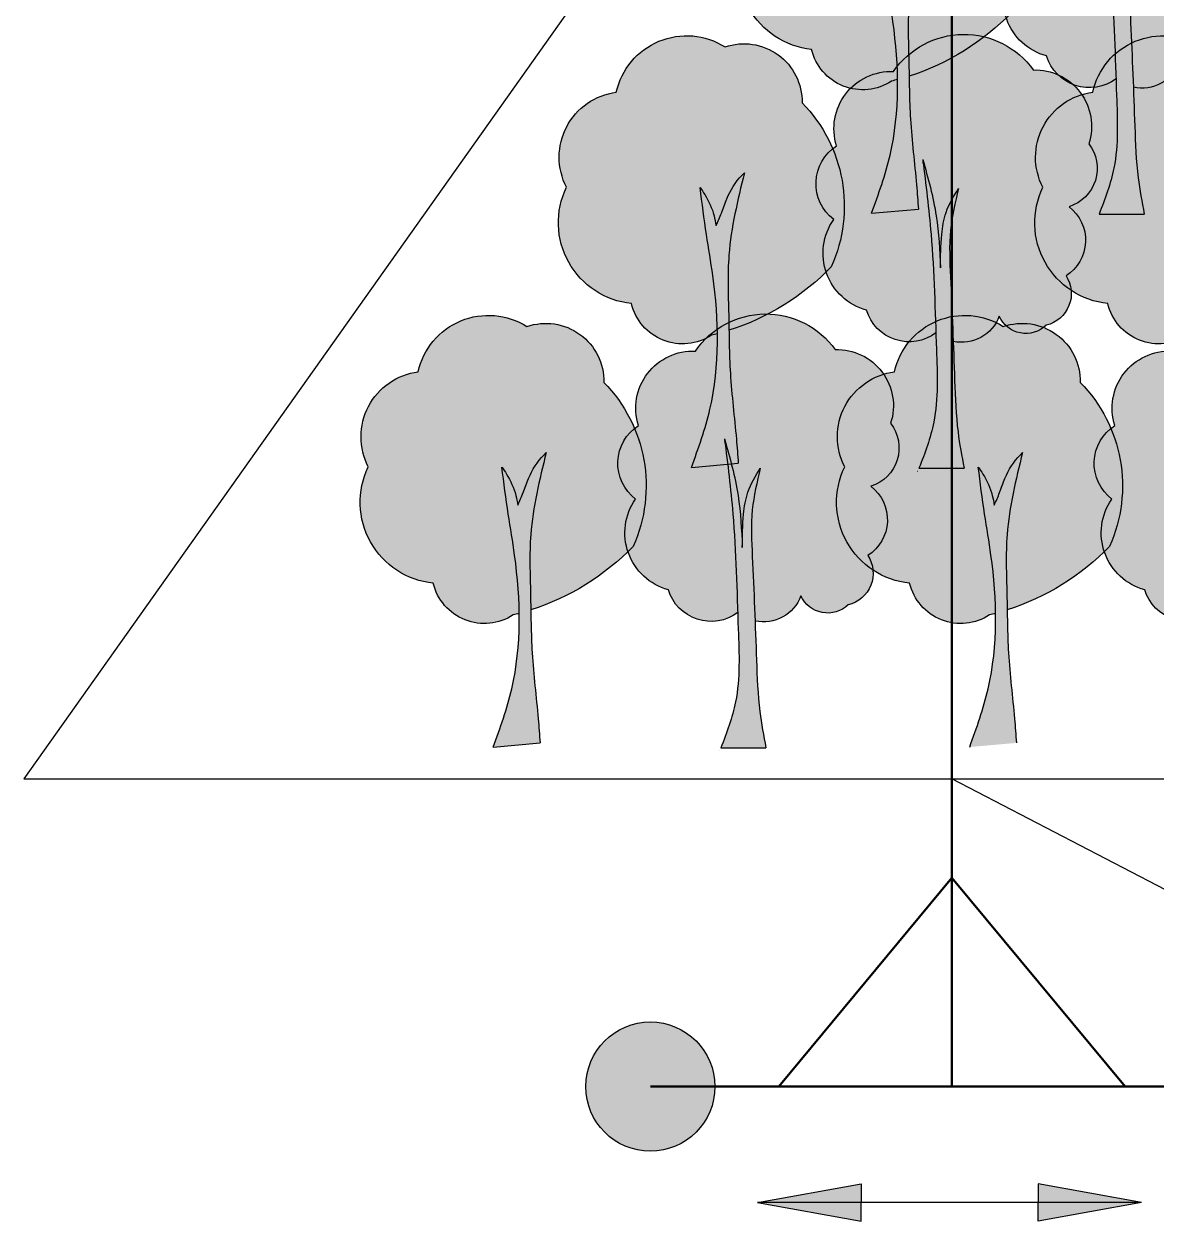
# Model space of a CAD drawing. Header units: millimetres. Extents: x -168 to 2937, y -666 to 1342.
# Drawn here: x 990.54 to 1031.49, y 606.48 to 649.78 of the extents above; entities that cross this region are included whole.
import ezdxf

# ---------------------------------------------------------------- set-up
doc = ezdxf.new("R2010")
doc.units = ezdxf.units.MM

msp = doc.modelspace()

# ---------------------------------------------------------------- hatches: boundary and pattern name
h = msp.add_hatch(color=7)
h.paths.add_polyline_path([(1085.746, 679.621, 1), (1081.075, 679.621, 1)])
h.paths.add_polyline_path([(1063.929, 679.621, 1), (1059.258, 679.621, 1)])
h.paths.add_polyline_path([(1037.352, 611.348, 1), (1032.681, 611.348, 1)])
h.paths.add_polyline_path([(1015.536, 611.348, 1), (1010.864, 611.348, 1)])
h = msp.add_hatch(color=82)
edge = h.paths.add_edge_path()
edge.add_spline(control_points=[(1021.514, 653.058), (1021.57, 652.975), (1021.785, 652.66), (1022, 652.194), (1022.071, 651.798), (1022.092, 651.679)], knot_values=[0, 0, 0, 0, 0.301851, 1.145417, 1.507706, 1.507706, 1.507706, 1.507706], degree=3, periodic=0)
edge.add_spline(control_points=[(1022.092, 651.679), (1022.159, 651.83), (1022.302, 652.148), (1022.509, 652.8), (1022.816, 653.29), (1023.086, 653.555), (1023.116, 653.584)], knot_values=[0, 0, 0, 0, 0.493374, 1.044913, 2.052444, 2.177929, 2.177929, 2.177929, 2.177929], degree=3, periodic=0)
edge.add_spline(control_points=[(1023.116, 653.584), (1022.874, 652.6), (1022.461, 650.916), (1022.54, 648.992), (1022.555, 648.084), (1022.559, 647.892)], knot_values=[0, 0, 0, 0, 3.021013, 5.168702, 5.743394, 5.743394, 5.743394, 5.743394], degree=3, periodic=0)
edge.add_arc((1019.824, 656.429), 8.965, 287.7625, 315.8902)
edge.add_arc((1021.385, 652.38), 5.345, 335.8041, 404.4294)
edge.add_arc((1023.102, 656.156), 2.1, 359.0522, 469.0522)
edge.add_arc((1021.024, 655.946), 2.6, 57.6103, 167.6103)
edge.add_arc((1018.787, 654.153), 2.37, 97.343, 207.343)
edge.add_arc((1019.328, 651.785), 2.939, 154.1922, 264.1922)
edge.add_arc((1020.879, 649.301), 1.9, 193.3944, 303.3944)
edge.add_arc((1019.824, 656.429), 8.965, 283.5554, 284.9737)
edge.add_spline(control_points=[(1022.14, 647.769), (1022.13, 648.472), (1022.024, 649.683), (1021.722, 651.424), (1021.586, 652.49), (1021.514, 653.058)], knot_values=[4.949863, 4.949863, 4.949863, 4.949863, 7.040518, 8.542902, 10.261986, 10.261986, 10.261986, 10.261986], degree=3, periodic=0)
h = msp.add_hatch(color=46)
edge = h.paths.add_edge_path()
edge.add_spline(control_points=[(1022.893, 643.082), (1022.872, 643.373), (1022.794, 644.459), (1022.591, 646.058), (1022.568, 647.372), (1022.559, 647.892)], knot_values=[5.743394, 5.743394, 5.743394, 5.743394, 6.619815, 9.009062, 10.567579, 10.567579, 10.567579, 10.567579], degree=3, periodic=0)
edge.add_arc((1019.824, 656.429), 8.965, 287.7625, 315.8902)
edge.add_arc((1021.385, 652.38), 5.345, 335.8041, 404.4294)
edge.add_arc((1023.102, 656.156), 2.1, 359.0522, 469.0522)
edge.add_arc((1021.024, 655.946), 2.6, 57.6103, 167.6103)
edge.add_arc((1018.787, 654.153), 2.37, 97.343, 207.343)
edge.add_arc((1019.328, 651.785), 2.939, 154.1922, 264.1922)
edge.add_arc((1020.879, 649.301), 1.9, 193.3944, 303.3944)
edge.add_arc((1019.824, 656.429), 8.965, 283.5554, 284.9737)
edge.add_spline(control_points=[(1022.14, 647.769), (1022.153, 646.847), (1022.016, 645.186), (1021.453, 643.629), (1021.202, 642.934)], knot_values=[0, 0, 0, 0, 2.741304, 4.949863, 4.949863, 4.949863, 4.949863], degree=3, periodic=0)
edge.add_line((1021.202, 642.934), (1022.893, 643.082))
edge = h.paths.add_edge_path(flags=17)
edge.add_spline(control_points=[(1022.14, 647.769), (1022.13, 648.472), (1022.024, 649.683), (1021.722, 651.424), (1021.586, 652.49), (1021.514, 653.058)], knot_values=[4.949863, 4.949863, 4.949863, 4.949863, 7.040518, 8.542902, 10.261986, 10.261986, 10.261986, 10.261986], degree=3, periodic=0)
edge.add_spline(control_points=[(1021.514, 653.058), (1021.57, 652.975), (1021.785, 652.66), (1022, 652.194), (1022.071, 651.798), (1022.092, 651.679)], knot_values=[0, 0, 0, 0, 0.301851, 1.145417, 1.507706, 1.507706, 1.507706, 1.507706], degree=3, periodic=0)
edge.add_spline(control_points=[(1022.092, 651.679), (1022.159, 651.83), (1022.302, 652.148), (1022.509, 652.8), (1022.816, 653.29), (1023.086, 653.555), (1023.116, 653.584)], knot_values=[0, 0, 0, 0, 0.493374, 1.044913, 2.052444, 2.177929, 2.177929, 2.177929, 2.177929], degree=3, periodic=0)
edge.add_spline(control_points=[(1023.116, 653.584), (1022.874, 652.6), (1022.461, 650.916), (1022.54, 648.992), (1022.555, 648.084), (1022.559, 647.892)], knot_values=[0, 0, 0, 0, 3.021013, 5.168702, 5.743394, 5.743394, 5.743394, 5.743394], degree=3, periodic=0)
edge.add_arc((1019.824, 656.429), 8.965, 287.7625, 315.8902)
edge.add_arc((1021.385, 652.38), 5.345, 335.8041, 404.4294)
edge.add_arc((1023.102, 656.156), 2.1, 359.0522, 469.0522)
edge.add_arc((1021.024, 655.946), 2.6, 57.6103, 167.6103)
edge.add_arc((1018.787, 654.153), 2.37, 97.343, 207.343)
edge.add_arc((1019.328, 651.785), 2.939, 154.1922, 264.1922)
edge.add_arc((1020.879, 649.301), 1.9, 193.3944, 303.3944)
edge.add_arc((1019.824, 656.429), 8.965, 283.5554, 284.9737)
h = msp.add_hatch(color=82)
edge = h.paths.add_edge_path()
edge.add_spline(control_points=[(1030.042, 647.796), (1030.002, 648.996), (1029.94, 651.085), (1029.68, 653.174), (1029.568, 654.074)], knot_values=[0, 0, 0, 0, 2.488764, 4.377171, 4.377171, 4.377171, 4.377171], degree=3, periodic=0)
edge.add_spline(control_points=[(1029.568, 654.074), (1029.758, 653.397), (1030.119, 652.114), (1030.18, 650.784), (1030.209, 650.156)], knot_values=[0, 0, 0, 0, 2.101943, 3.981989, 3.981989, 3.981989, 3.981989], degree=3, periodic=0)
edge.add_spline(control_points=[(1030.209, 650.156), (1030.212, 650.556), (1030.217, 651.228), (1030.376, 652.227), (1030.69, 652.74), (1030.86, 653.02)], knot_values=[0, 0, 0, 0, 1.203401, 2.016222, 2.989721, 2.989721, 2.989721, 2.989721], degree=3, periodic=0)
edge.add_spline(control_points=[(1030.86, 653.02), (1030.741, 652.519), (1030.491, 651.469), (1030.585, 649.605), (1030.64, 648.267), (1030.669, 647.49)], knot_values=[0, 0, 0, 0, 1.06753, 2.238246, 3.860341, 3.860341, 3.860341, 3.860341], degree=3, periodic=0)
edge.add_arc((1030.974, 648.903), 1.446, 257.8355, 339.9128)
edge.add_arc((1033.299, 648.839), 1.059, 204.0509, 314.0509)
edge.add_arc((1033.768, 649.22), 1.174, 283.1893, 393.1893)
edge.add_arc((1033.93, 651.151), 1.527, 302.482, 412.482)
edge.add_arc((1034.419, 653.753), 1.458, 287.599, 397.599)
edge.add_arc((1033.639, 655.272), 2.036, 341.9772, 451.9772)
edge.add_arc((1031.059, 655.509), 3.087, 35.6225, 145.6225)
edge.add_arc((1028.422, 655.187), 2.067, 87.5238, 197.5238)
edge.add_arc((1027.332, 653.198), 1.626, 122.7822, 232.7822)
edge.add_arc((1028.09, 650.677), 2.129, 144.8712, 254.8712)
edge.add_arc((1029.077, 649.088), 1.612, 196.8088, 306.7501)
h = msp.add_hatch(color=46)
edge = h.paths.add_edge_path()
edge.add_spline(control_points=[(1030.644, 648.133), (1030.622, 648.696), (1030.574, 649.821), (1030.493, 651.431), (1030.724, 652.446), (1030.834, 652.911)], knot_values=[0.077867, 0.077867, 0.077867, 0.077867, 1.252841, 2.423557, 3.41322, 3.41322, 3.41322, 3.41322], degree=3, periodic=0)
edge.add_line((1030.834, 652.911), (1030.85, 653.004))
edge.add_spline(control_points=[(1030.85, 653.004), (1030.683, 652.729), (1030.375, 652.22), (1030.217, 651.228), (1030.212, 650.556), (1030.209, 650.156)], knot_values=[0, 0, 0, 0, 0.662796, 1.227255, 2.06295, 2.06295, 2.06295, 2.06295], degree=3, periodic=0)
edge.add_spline(control_points=[(1030.209, 650.156), (1030.18, 650.784), (1030.119, 652.114), (1029.758, 653.397), (1029.568, 654.074)], knot_values=[0, 0, 0, 0, 1.880046, 3.981989, 3.981989, 3.981989, 3.981989], degree=3, periodic=0)
edge.add_spline(control_points=[(1029.568, 654.074), (1029.68, 653.174), (1029.926, 651.199), (1029.995, 649.223), (1030.03, 648.14)], knot_values=[0, 0, 0, 0, 1.888407, 4.139544, 4.139544, 4.139544, 4.139544], degree=3, periodic=0)
edge.add_line((1030.03, 648.14), (1030.644, 648.133))
h = msp.add_hatch(color=82)
edge = h.paths.add_edge_path()
edge.add_spline(control_points=[(1014.998, 643.866), (1015.054, 643.783), (1015.269, 643.467), (1015.484, 643.002), (1015.555, 642.606), (1015.576, 642.487)], knot_values=[0, 0, 0, 0, 0.301851, 1.145417, 1.507706, 1.507706, 1.507706, 1.507706], degree=3, periodic=0)
edge.add_spline(control_points=[(1015.576, 642.487), (1015.643, 642.637), (1015.786, 642.955), (1015.993, 643.607), (1016.3, 644.098), (1016.57, 644.362), (1016.6, 644.391)], knot_values=[0, 0, 0, 0, 0.493374, 1.044913, 2.052444, 2.177929, 2.177929, 2.177929, 2.177929], degree=3, periodic=0)
edge.add_spline(control_points=[(1016.6, 644.391), (1016.358, 643.407), (1015.945, 641.723), (1016.024, 639.8), (1016.039, 638.891), (1016.043, 638.699)], knot_values=[0, 0, 0, 0, 3.021013, 5.168702, 5.743394, 5.743394, 5.743394, 5.743394], degree=3, periodic=0)
edge.add_arc((1013.308, 647.237), 8.965, 287.7625, 315.8902)
edge.add_arc((1014.869, 643.188), 5.345, 335.8041, 404.4294)
edge.add_arc((1016.586, 646.964), 2.1, 359.0522, 469.0522)
edge.add_arc((1014.508, 646.753), 2.6, 57.6103, 167.6103)
edge.add_arc((1012.271, 644.961), 2.37, 97.343, 207.343)
edge.add_arc((1012.812, 642.592), 2.939, 154.1922, 264.1922)
edge.add_arc((1014.363, 640.108), 1.9, 193.3944, 303.3944)
edge.add_arc((1013.308, 647.237), 8.965, 283.5554, 284.9737)
edge.add_spline(control_points=[(1015.624, 638.576), (1015.614, 639.28), (1015.508, 640.491), (1015.206, 642.231), (1015.07, 643.297), (1014.998, 643.866)], knot_values=[4.949863, 4.949863, 4.949863, 4.949863, 7.040518, 8.542902, 10.261986, 10.261986, 10.261986, 10.261986], degree=3, periodic=0)
h = msp.add_hatch(color=46)
edge = h.paths.add_edge_path()
edge.add_spline(control_points=[(1016.377, 633.889), (1016.356, 634.181), (1016.278, 635.266), (1016.075, 636.865), (1016.051, 638.179), (1016.043, 638.699)], knot_values=[5.743394, 5.743394, 5.743394, 5.743394, 6.619815, 9.009062, 10.567579, 10.567579, 10.567579, 10.567579], degree=3, periodic=0)
edge.add_arc((1013.308, 647.237), 8.965, 287.7625, 315.8902)
edge.add_arc((1014.869, 643.188), 5.345, 335.8041, 404.4294)
edge.add_arc((1016.586, 646.964), 2.1, 359.0522, 469.0522)
edge.add_arc((1014.508, 646.753), 2.6, 57.6103, 167.6103)
edge.add_arc((1012.271, 644.961), 2.37, 97.343, 207.343)
edge.add_arc((1012.812, 642.592), 2.939, 154.1922, 264.1922)
edge.add_arc((1014.363, 640.108), 1.9, 193.3944, 303.3944)
edge.add_arc((1013.308, 647.237), 8.965, 283.5554, 284.9737)
edge.add_spline(control_points=[(1015.624, 638.576), (1015.637, 637.654), (1015.499, 635.994), (1014.937, 634.436), (1014.686, 633.742)], knot_values=[0, 0, 0, 0, 2.741304, 4.949863, 4.949863, 4.949863, 4.949863], degree=3, periodic=0)
edge.add_line((1014.686, 633.742), (1016.377, 633.889))
edge = h.paths.add_edge_path(flags=17)
edge.add_spline(control_points=[(1015.624, 638.576), (1015.614, 639.28), (1015.508, 640.491), (1015.206, 642.231), (1015.07, 643.297), (1014.998, 643.866)], knot_values=[4.949863, 4.949863, 4.949863, 4.949863, 7.040518, 8.542902, 10.261986, 10.261986, 10.261986, 10.261986], degree=3, periodic=0)
edge.add_spline(control_points=[(1014.998, 643.866), (1015.054, 643.783), (1015.269, 643.467), (1015.484, 643.002), (1015.555, 642.606), (1015.576, 642.487)], knot_values=[0, 0, 0, 0, 0.301851, 1.145417, 1.507706, 1.507706, 1.507706, 1.507706], degree=3, periodic=0)
edge.add_spline(control_points=[(1015.576, 642.487), (1015.643, 642.637), (1015.786, 642.955), (1015.993, 643.607), (1016.3, 644.098), (1016.57, 644.362), (1016.6, 644.391)], knot_values=[0, 0, 0, 0, 0.493374, 1.044913, 2.052444, 2.177929, 2.177929, 2.177929, 2.177929], degree=3, periodic=0)
edge.add_spline(control_points=[(1016.6, 644.391), (1016.358, 643.407), (1015.945, 641.723), (1016.024, 639.8), (1016.039, 638.891), (1016.043, 638.699)], knot_values=[0, 0, 0, 0, 3.021013, 5.168702, 5.743394, 5.743394, 5.743394, 5.743394], degree=3, periodic=0)
edge.add_arc((1013.308, 647.237), 8.965, 287.7625, 315.8902)
edge.add_arc((1014.869, 643.188), 5.345, 335.8041, 404.4294)
edge.add_arc((1016.586, 646.964), 2.1, 359.0522, 469.0522)
edge.add_arc((1014.508, 646.753), 2.6, 57.6103, 167.6103)
edge.add_arc((1012.271, 644.961), 2.37, 97.343, 207.343)
edge.add_arc((1012.812, 642.592), 2.939, 154.1922, 264.1922)
edge.add_arc((1014.363, 640.108), 1.9, 193.3944, 303.3944)
edge.add_arc((1013.308, 647.237), 8.965, 283.5554, 284.9737)
h = msp.add_hatch(color=82)
edge = h.paths.add_edge_path()
edge.add_spline(control_points=[(1023.526, 638.604), (1023.486, 639.804), (1023.424, 641.893), (1023.164, 643.981), (1023.052, 644.882)], knot_values=[0, 0, 0, 0, 2.488764, 4.377171, 4.377171, 4.377171, 4.377171], degree=3, periodic=0)
edge.add_spline(control_points=[(1023.052, 644.882), (1023.242, 644.205), (1023.603, 642.922), (1023.664, 641.591), (1023.693, 640.963)], knot_values=[0, 0, 0, 0, 2.101943, 3.981989, 3.981989, 3.981989, 3.981989], degree=3, periodic=0)
edge.add_spline(control_points=[(1023.693, 640.963), (1023.696, 641.364), (1023.701, 642.035), (1023.86, 643.034), (1024.174, 643.548), (1024.344, 643.828)], knot_values=[0, 0, 0, 0, 1.203401, 2.016222, 2.989721, 2.989721, 2.989721, 2.989721], degree=3, periodic=0)
edge.add_spline(control_points=[(1024.344, 643.828), (1024.225, 643.327), (1023.975, 642.276), (1024.069, 640.412), (1024.124, 639.074), (1024.153, 638.297)], knot_values=[0, 0, 0, 0, 1.06753, 2.238246, 3.860341, 3.860341, 3.860341, 3.860341], degree=3, periodic=0)
edge.add_arc((1024.458, 639.711), 1.446, 257.8355, 339.9128)
edge.add_arc((1026.783, 639.646), 1.059, 204.0509, 314.0509)
edge.add_arc((1027.252, 640.027), 1.174, 283.1893, 393.1893)
edge.add_arc((1027.414, 641.958), 1.527, 302.482, 412.482)
edge.add_arc((1027.903, 644.56), 1.458, 287.599, 397.599)
edge.add_arc((1027.123, 646.08), 2.036, 341.9772, 451.9772)
edge.add_arc((1024.543, 646.317), 3.087, 35.6225, 145.6225)
edge.add_arc((1021.906, 645.995), 2.067, 87.5238, 197.5238)
edge.add_arc((1020.816, 644.005), 1.626, 122.7822, 232.7822)
edge.add_arc((1021.574, 641.485), 2.129, 144.8712, 254.8712)
edge.add_arc((1022.561, 639.895), 1.612, 196.8088, 306.7501)
h = msp.add_hatch(color=82)
edge = h.paths.add_edge_path()
edge.add_spline(control_points=[(1032.229, 643.866), (1032.285, 643.783), (1032.5, 643.467), (1032.715, 643.002), (1032.786, 642.606), (1032.807, 642.487)], knot_values=[0, 0, 0, 0, 0.301851, 1.145417, 1.507706, 1.507706, 1.507706, 1.507706], degree=3, periodic=0)
edge.add_spline(control_points=[(1032.807, 642.487), (1032.874, 642.637), (1033.016, 642.955), (1033.224, 643.607), (1033.531, 644.098), (1033.801, 644.362), (1033.83, 644.391)], knot_values=[0, 0, 0, 0, 0.493374, 1.044913, 2.052444, 2.177929, 2.177929, 2.177929, 2.177929], degree=3, periodic=0)
edge.add_spline(control_points=[(1033.83, 644.391), (1033.589, 643.407), (1033.176, 641.723), (1033.255, 639.8), (1033.27, 638.891), (1033.274, 638.699)], knot_values=[0, 0, 0, 0, 3.021013, 5.168702, 5.743394, 5.743394, 5.743394, 5.743394], degree=3, periodic=0)
edge.add_arc((1030.539, 647.237), 8.965, 287.7625, 315.8902)
edge.add_arc((1032.1, 643.188), 5.345, 335.8041, 404.4294)
edge.add_arc((1033.817, 646.964), 2.1, 359.0522, 469.0522)
edge.add_arc((1031.739, 646.753), 2.6, 57.6103, 167.6103)
edge.add_arc((1029.502, 644.961), 2.37, 97.343, 207.343)
edge.add_arc((1030.043, 642.592), 2.939, 154.1922, 264.1922)
edge.add_arc((1031.594, 640.108), 1.9, 193.3944, 303.3944)
edge.add_arc((1030.539, 647.237), 8.965, 283.5554, 284.9737)
edge.add_spline(control_points=[(1032.855, 638.576), (1032.845, 639.28), (1032.739, 640.491), (1032.437, 642.231), (1032.301, 643.297), (1032.229, 643.866)], knot_values=[4.949863, 4.949863, 4.949863, 4.949863, 7.040518, 8.542902, 10.261986, 10.261986, 10.261986, 10.261986], degree=3, periodic=0)
h = msp.add_hatch(color=46)
edge = h.paths.add_edge_path()
edge.add_spline(control_points=[(1033.608, 633.889), (1033.587, 634.181), (1033.508, 635.266), (1033.306, 636.865), (1033.282, 638.179), (1033.274, 638.699)], knot_values=[5.743394, 5.743394, 5.743394, 5.743394, 6.619815, 9.009062, 10.567579, 10.567579, 10.567579, 10.567579], degree=3, periodic=0)
edge.add_arc((1030.539, 647.237), 8.965, 287.7625, 315.8902)
edge.add_arc((1032.1, 643.188), 5.345, 335.8041, 404.4294)
edge.add_arc((1033.817, 646.964), 2.1, 359.0522, 469.0522)
edge.add_arc((1031.739, 646.753), 2.6, 57.6103, 167.6103)
edge.add_arc((1029.502, 644.961), 2.37, 97.343, 207.343)
edge.add_arc((1030.043, 642.592), 2.939, 154.1922, 264.1922)
edge.add_arc((1031.594, 640.108), 1.9, 193.3944, 303.3944)
edge.add_arc((1030.539, 647.237), 8.965, 283.5554, 284.9737)
edge.add_spline(control_points=[(1032.855, 638.576), (1032.868, 637.654), (1032.73, 635.994), (1032.168, 634.436), (1031.917, 633.742)], knot_values=[0, 0, 0, 0, 2.741304, 4.949863, 4.949863, 4.949863, 4.949863], degree=3, periodic=0)
edge.add_line((1031.917, 633.742), (1033.608, 633.889))
edge = h.paths.add_edge_path(flags=17)
edge.add_spline(control_points=[(1032.855, 638.576), (1032.845, 639.28), (1032.739, 640.491), (1032.437, 642.231), (1032.301, 643.297), (1032.229, 643.866)], knot_values=[4.949863, 4.949863, 4.949863, 4.949863, 7.040518, 8.542902, 10.261986, 10.261986, 10.261986, 10.261986], degree=3, periodic=0)
edge.add_spline(control_points=[(1032.229, 643.866), (1032.285, 643.783), (1032.5, 643.467), (1032.715, 643.002), (1032.786, 642.606), (1032.807, 642.487)], knot_values=[0, 0, 0, 0, 0.301851, 1.145417, 1.507706, 1.507706, 1.507706, 1.507706], degree=3, periodic=0)
edge.add_spline(control_points=[(1032.807, 642.487), (1032.874, 642.637), (1033.016, 642.955), (1033.224, 643.607), (1033.531, 644.098), (1033.801, 644.362), (1033.83, 644.391)], knot_values=[0, 0, 0, 0, 0.493374, 1.044913, 2.052444, 2.177929, 2.177929, 2.177929, 2.177929], degree=3, periodic=0)
edge.add_spline(control_points=[(1033.83, 644.391), (1033.589, 643.407), (1033.176, 641.723), (1033.255, 639.8), (1033.27, 638.891), (1033.274, 638.699)], knot_values=[0, 0, 0, 0, 3.021013, 5.168702, 5.743394, 5.743394, 5.743394, 5.743394], degree=3, periodic=0)
edge.add_arc((1030.539, 647.237), 8.965, 287.7625, 315.8902)
edge.add_arc((1032.1, 643.188), 5.345, 335.8041, 404.4294)
edge.add_arc((1033.817, 646.964), 2.1, 359.0522, 469.0522)
edge.add_arc((1031.739, 646.753), 2.6, 57.6103, 167.6103)
edge.add_arc((1029.502, 644.961), 2.37, 97.343, 207.343)
edge.add_arc((1030.043, 642.592), 2.939, 154.1922, 264.1922)
edge.add_arc((1031.594, 640.108), 1.9, 193.3944, 303.3944)
edge.add_arc((1030.539, 647.237), 8.965, 283.5554, 284.9737)
h = msp.add_hatch(color=46)
edge = h.paths.add_edge_path()
edge.add_line((1030.644, 648.133), (1030.03, 648.14))
edge.add_spline(control_points=[(1030.03, 648.14), (1030.034, 648.025), (1030.038, 647.911), (1030.042, 647.796)], knot_values=[4.139544, 4.139544, 4.139544, 4.139544, 4.377171, 4.377171, 4.377171, 4.377171], degree=3, periodic=0)
edge.add_spline(control_points=[(1030.042, 647.796), (1030.044, 647.715), (1030.047, 647.634), (1030.05, 647.553)], knot_values=[4.377171, 4.377171, 4.377171, 4.377171, 4.545079, 4.545079, 4.545079, 4.545079], degree=3, periodic=0)
edge.add_line((1030.05, 647.553), (1030.644, 648.133))
edge = h.paths.add_edge_path()
edge.add_spline(control_points=[(1030.669, 647.49), (1030.661, 647.704), (1030.653, 647.918), (1030.644, 648.133)], knot_values=[3.41322, 3.41322, 3.41322, 3.41322, 3.860341, 3.860341, 3.860341, 3.860341], degree=3, periodic=0)
edge.add_line((1030.644, 648.133), (1030.05, 647.553))
edge.add_spline(control_points=[(1030.05, 647.553), (1030.05, 647.55), (1030.05, 647.546), (1030.05, 647.543)], knot_values=[4.545079, 4.545079, 4.545079, 4.545079, 4.552356, 4.552356, 4.552356, 4.552356], degree=3, periodic=0)
edge.add_line((1030.05, 647.543), (1030.669, 647.49))
edge = h.paths.add_edge_path()
edge.add_line((1030.669, 647.49), (1030.05, 647.543))
edge.add_spline(control_points=[(1030.05, 647.543), (1030.052, 647.477), (1030.055, 647.411), (1030.057, 647.345)], knot_values=[4.552356, 4.552356, 4.552356, 4.552356, 4.68879, 4.68879, 4.68879, 4.68879], degree=3, periodic=0)
edge.add_line((1030.057, 647.345), (1030.676, 647.317))
edge.add_spline(control_points=[(1030.676, 647.317), (1030.674, 647.374), (1030.671, 647.432), (1030.669, 647.49)], knot_values=[3.860341, 3.860341, 3.860341, 3.860341, 3.980934, 3.980934, 3.980934, 3.980934], degree=3, periodic=0)
h = msp.add_hatch(color=46)
edge = h.paths.add_edge_path()
edge.add_spline(control_points=[(1031.065, 642.906), (1030.98, 643.342), (1030.783, 644.39), (1030.729, 645.871), (1030.691, 646.904), (1030.676, 647.317)], knot_values=[3.980934, 3.980934, 3.980934, 3.980934, 4.904631, 6.199882, 7.060459, 7.060459, 7.060459, 7.060459], degree=3, periodic=0)
edge.add_line((1030.676, 647.317), (1030.057, 647.345))
edge.add_spline(control_points=[(1030.057, 647.345), (1030.059, 647.294), (1030.092, 646.362), (1030.161, 644.826), (1029.645, 643.45), (1029.432, 642.901)], knot_values=[4.68879, 4.68879, 4.68879, 4.68879, 4.79327, 6.616532, 7.833899, 7.833899, 7.833899, 7.833899], degree=3, periodic=0)
edge.add_line((1029.432, 642.901), (1031.065, 642.906))
h = msp.add_hatch(color=46)
edge = h.paths.add_edge_path()
edge.add_spline(control_points=[(1024.128, 638.94), (1024.106, 639.503), (1024.058, 640.628), (1023.977, 642.239), (1024.208, 643.254), (1024.318, 643.718)], knot_values=[0.077867, 0.077867, 0.077867, 0.077867, 1.252841, 2.423557, 3.41322, 3.41322, 3.41322, 3.41322], degree=3, periodic=0)
edge.add_line((1024.318, 643.718), (1024.334, 643.811))
edge.add_spline(control_points=[(1024.334, 643.811), (1024.167, 643.537), (1023.859, 643.028), (1023.701, 642.035), (1023.696, 641.364), (1023.693, 640.963)], knot_values=[0, 0, 0, 0, 0.662796, 1.227255, 2.06295, 2.06295, 2.06295, 2.06295], degree=3, periodic=0)
edge.add_spline(control_points=[(1023.693, 640.963), (1023.664, 641.591), (1023.603, 642.922), (1023.242, 644.205), (1023.052, 644.882)], knot_values=[0, 0, 0, 0, 1.880046, 3.981989, 3.981989, 3.981989, 3.981989], degree=3, periodic=0)
edge.add_spline(control_points=[(1023.052, 644.882), (1023.164, 643.981), (1023.41, 642.006), (1023.479, 640.031), (1023.514, 638.947)], knot_values=[0, 0, 0, 0, 1.888407, 4.139544, 4.139544, 4.139544, 4.139544], degree=3, periodic=0)
edge.add_line((1023.514, 638.947), (1024.128, 638.94))
h = msp.add_hatch(color=82)
edge = h.paths.add_edge_path()
edge.add_spline(control_points=[(1007.829, 633.753), (1007.886, 633.67), (1008.101, 633.355), (1008.316, 632.889), (1008.387, 632.493), (1008.408, 632.374)], knot_values=[0, 0, 0, 0, 0.301851, 1.145417, 1.507706, 1.507706, 1.507706, 1.507706], degree=3, periodic=0)
edge.add_spline(control_points=[(1008.408, 632.374), (1008.475, 632.524), (1008.617, 632.843), (1008.824, 633.495), (1009.132, 633.985), (1009.401, 634.249), (1009.431, 634.279)], knot_values=[0, 0, 0, 0, 0.493374, 1.044913, 2.052444, 2.177929, 2.177929, 2.177929, 2.177929], degree=3, periodic=0)
edge.add_spline(control_points=[(1009.431, 634.279), (1009.19, 633.294), (1008.776, 631.61), (1008.856, 629.687), (1008.871, 628.778), (1008.874, 628.586)], knot_values=[0, 0, 0, 0, 3.021013, 5.168702, 5.743394, 5.743394, 5.743394, 5.743394], degree=3, periodic=0)
edge.add_arc((1006.139, 637.124), 8.965, 287.7625, 315.8902)
edge.add_arc((1007.701, 633.075), 5.345, 335.8041, 404.4294)
edge.add_arc((1009.418, 636.851), 2.1, 359.0522, 469.0522)
edge.add_arc((1007.339, 636.64), 2.6, 57.6103, 167.6103)
edge.add_arc((1005.103, 634.848), 2.37, 97.343, 207.343)
edge.add_arc((1005.643, 632.479), 2.939, 154.1922, 264.1922)
edge.add_arc((1007.195, 629.996), 1.9, 193.3944, 303.3944)
edge.add_arc((1006.139, 637.124), 8.965, 283.5554, 284.9737)
edge.add_spline(control_points=[(1008.456, 628.464), (1008.446, 629.167), (1008.34, 630.378), (1008.037, 632.118), (1007.902, 633.184), (1007.829, 633.753)], knot_values=[4.949863, 4.949863, 4.949863, 4.949863, 7.040518, 8.542902, 10.261986, 10.261986, 10.261986, 10.261986], degree=3, periodic=0)
h = msp.add_hatch(color=46)
edge = h.paths.add_edge_path()
edge.add_spline(control_points=[(1009.209, 623.777), (1009.188, 624.068), (1009.109, 625.154), (1008.907, 626.752), (1008.883, 628.067), (1008.874, 628.586)], knot_values=[5.743394, 5.743394, 5.743394, 5.743394, 6.619815, 9.009062, 10.567579, 10.567579, 10.567579, 10.567579], degree=3, periodic=0)
edge.add_arc((1006.139, 637.124), 8.965, 287.7625, 315.8902)
edge.add_arc((1007.701, 633.075), 5.345, 335.8041, 404.4294)
edge.add_arc((1009.418, 636.851), 2.1, 359.0522, 469.0522)
edge.add_arc((1007.339, 636.64), 2.6, 57.6103, 167.6103)
edge.add_arc((1005.103, 634.848), 2.37, 97.343, 207.343)
edge.add_arc((1005.643, 632.479), 2.939, 154.1922, 264.1922)
edge.add_arc((1007.195, 629.996), 1.9, 193.3944, 303.3944)
edge.add_arc((1006.139, 637.124), 8.965, 283.5554, 284.9737)
edge.add_spline(control_points=[(1008.456, 628.464), (1008.469, 627.541), (1008.331, 625.881), (1007.769, 624.324), (1007.518, 623.629)], knot_values=[0, 0, 0, 0, 2.741304, 4.949863, 4.949863, 4.949863, 4.949863], degree=3, periodic=0)
edge.add_line((1007.518, 623.629), (1009.209, 623.777))
edge = h.paths.add_edge_path(flags=17)
edge.add_spline(control_points=[(1008.456, 628.464), (1008.446, 629.167), (1008.34, 630.378), (1008.037, 632.118), (1007.902, 633.184), (1007.829, 633.753)], knot_values=[4.949863, 4.949863, 4.949863, 4.949863, 7.040518, 8.542902, 10.261986, 10.261986, 10.261986, 10.261986], degree=3, periodic=0)
edge.add_spline(control_points=[(1007.829, 633.753), (1007.886, 633.67), (1008.101, 633.355), (1008.316, 632.889), (1008.387, 632.493), (1008.408, 632.374)], knot_values=[0, 0, 0, 0, 0.301851, 1.145417, 1.507706, 1.507706, 1.507706, 1.507706], degree=3, periodic=0)
edge.add_spline(control_points=[(1008.408, 632.374), (1008.475, 632.524), (1008.617, 632.843), (1008.824, 633.495), (1009.132, 633.985), (1009.401, 634.249), (1009.431, 634.279)], knot_values=[0, 0, 0, 0, 0.493374, 1.044913, 2.052444, 2.177929, 2.177929, 2.177929, 2.177929], degree=3, periodic=0)
edge.add_spline(control_points=[(1009.431, 634.279), (1009.19, 633.294), (1008.776, 631.61), (1008.856, 629.687), (1008.871, 628.778), (1008.874, 628.586)], knot_values=[0, 0, 0, 0, 3.021013, 5.168702, 5.743394, 5.743394, 5.743394, 5.743394], degree=3, periodic=0)
edge.add_arc((1006.139, 637.124), 8.965, 287.7625, 315.8902)
edge.add_arc((1007.701, 633.075), 5.345, 335.8041, 404.4294)
edge.add_arc((1009.418, 636.851), 2.1, 359.0522, 469.0522)
edge.add_arc((1007.339, 636.64), 2.6, 57.6103, 167.6103)
edge.add_arc((1005.103, 634.848), 2.37, 97.343, 207.343)
edge.add_arc((1005.643, 632.479), 2.939, 154.1922, 264.1922)
edge.add_arc((1007.195, 629.996), 1.9, 193.3944, 303.3944)
edge.add_arc((1006.139, 637.124), 8.965, 283.5554, 284.9737)
h = msp.add_hatch(color=82)
edge = h.paths.add_edge_path()
edge.add_spline(control_points=[(1016.357, 628.491), (1016.317, 629.691), (1016.256, 631.78), (1015.996, 633.868), (1015.884, 634.769)], knot_values=[0, 0, 0, 0, 2.488764, 4.377171, 4.377171, 4.377171, 4.377171], degree=3, periodic=0)
edge.add_spline(control_points=[(1015.884, 634.769), (1016.074, 634.092), (1016.434, 632.809), (1016.496, 631.479), (1016.525, 630.85)], knot_values=[0, 0, 0, 0, 2.101943, 3.981989, 3.981989, 3.981989, 3.981989], degree=3, periodic=0)
edge.add_spline(control_points=[(1016.525, 630.85), (1016.528, 631.251), (1016.533, 631.922), (1016.692, 632.921), (1017.005, 633.435), (1017.176, 633.715)], knot_values=[0, 0, 0, 0, 1.203401, 2.016222, 2.989721, 2.989721, 2.989721, 2.989721], degree=3, periodic=0)
edge.add_spline(control_points=[(1017.176, 633.715), (1017.057, 633.214), (1016.806, 632.164), (1016.901, 630.299), (1016.955, 628.962), (1016.985, 628.185)], knot_values=[0, 0, 0, 0, 1.06753, 2.238246, 3.860341, 3.860341, 3.860341, 3.860341], degree=3, periodic=0)
edge.add_arc((1017.29, 629.598), 1.446, 257.8355, 339.9128)
edge.add_arc((1019.615, 629.533), 1.059, 204.0509, 314.0509)
edge.add_arc((1020.083, 629.915), 1.174, 283.1893, 393.1893)
edge.add_arc((1020.246, 631.846), 1.527, 302.482, 412.482)
edge.add_arc((1020.735, 634.447), 1.458, 287.599, 397.599)
edge.add_arc((1019.954, 635.967), 2.036, 341.9772, 451.9772)
edge.add_arc((1017.375, 636.204), 3.087, 35.6225, 145.6225)
edge.add_arc((1014.738, 635.882), 2.067, 87.5238, 197.5238)
edge.add_arc((1013.647, 633.892), 1.626, 122.7822, 232.7822)
edge.add_arc((1014.405, 631.372), 2.129, 144.8712, 254.8712)
edge.add_arc((1015.393, 629.782), 1.612, 196.8088, 306.7501)
h = msp.add_hatch(color=82)
edge = h.paths.add_edge_path()
edge.add_spline(control_points=[(1025.06, 633.753), (1025.117, 633.67), (1025.332, 633.355), (1025.547, 632.889), (1025.618, 632.493), (1025.639, 632.374)], knot_values=[0, 0, 0, 0, 0.301851, 1.145417, 1.507706, 1.507706, 1.507706, 1.507706], degree=3, periodic=0)
edge.add_spline(control_points=[(1025.639, 632.374), (1025.706, 632.524), (1025.848, 632.843), (1026.055, 633.495), (1026.363, 633.985), (1026.632, 634.249), (1026.662, 634.279)], knot_values=[0, 0, 0, 0, 0.493374, 1.044913, 2.052444, 2.177929, 2.177929, 2.177929, 2.177929], degree=3, periodic=0)
edge.add_spline(control_points=[(1026.662, 634.279), (1026.421, 633.294), (1026.007, 631.61), (1026.087, 629.687), (1026.102, 628.778), (1026.105, 628.586)], knot_values=[0, 0, 0, 0, 3.021013, 5.168702, 5.743394, 5.743394, 5.743394, 5.743394], degree=3, periodic=0)
edge.add_arc((1023.37, 637.124), 8.965, 287.7625, 315.8902)
edge.add_arc((1024.932, 633.075), 5.345, 335.8041, 404.4294)
edge.add_arc((1026.649, 636.851), 2.1, 359.0522, 469.0522)
edge.add_arc((1024.57, 636.64), 2.6, 57.6103, 167.6103)
edge.add_arc((1022.334, 634.848), 2.37, 97.343, 207.343)
edge.add_arc((1022.874, 632.479), 2.939, 154.1922, 264.1922)
edge.add_arc((1024.426, 629.996), 1.9, 193.3944, 303.3944)
edge.add_arc((1023.37, 637.124), 8.965, 283.5554, 284.9737)
edge.add_spline(control_points=[(1025.687, 628.464), (1025.677, 629.167), (1025.571, 630.378), (1025.268, 632.118), (1025.133, 633.184), (1025.06, 633.753)], knot_values=[4.949863, 4.949863, 4.949863, 4.949863, 7.040518, 8.542902, 10.261986, 10.261986, 10.261986, 10.261986], degree=3, periodic=0)
h = msp.add_hatch(color=46)
edge = h.paths.add_edge_path()
edge.add_spline(control_points=[(1026.44, 623.777), (1026.419, 624.068), (1026.34, 625.154), (1026.138, 626.752), (1026.114, 628.067), (1026.105, 628.586)], knot_values=[5.743394, 5.743394, 5.743394, 5.743394, 6.619815, 9.009062, 10.567579, 10.567579, 10.567579, 10.567579], degree=3, periodic=0)
edge.add_arc((1023.37, 637.124), 8.965, 287.7625, 315.8902)
edge.add_arc((1024.932, 633.075), 5.345, 335.8041, 404.4294)
edge.add_arc((1026.649, 636.851), 2.1, 359.0522, 469.0522)
edge.add_arc((1024.57, 636.64), 2.6, 57.6103, 167.6103)
edge.add_arc((1022.334, 634.848), 2.37, 97.343, 207.343)
edge.add_arc((1022.874, 632.479), 2.939, 154.1922, 264.1922)
edge.add_arc((1024.426, 629.996), 1.9, 193.3944, 303.3944)
edge.add_arc((1023.37, 637.124), 8.965, 283.5554, 284.9737)
edge.add_spline(control_points=[(1025.687, 628.464), (1025.7, 627.541), (1025.562, 625.881), (1025, 624.324), (1024.749, 623.629)], knot_values=[0, 0, 0, 0, 2.741304, 4.949863, 4.949863, 4.949863, 4.949863], degree=3, periodic=0)
edge.add_line((1024.749, 623.629), (1026.44, 623.777))
edge = h.paths.add_edge_path(flags=17)
edge.add_spline(control_points=[(1025.687, 628.464), (1025.677, 629.167), (1025.571, 630.378), (1025.268, 632.118), (1025.133, 633.184), (1025.06, 633.753)], knot_values=[4.949863, 4.949863, 4.949863, 4.949863, 7.040518, 8.542902, 10.261986, 10.261986, 10.261986, 10.261986], degree=3, periodic=0)
edge.add_spline(control_points=[(1025.06, 633.753), (1025.117, 633.67), (1025.332, 633.355), (1025.547, 632.889), (1025.618, 632.493), (1025.639, 632.374)], knot_values=[0, 0, 0, 0, 0.301851, 1.145417, 1.507706, 1.507706, 1.507706, 1.507706], degree=3, periodic=0)
edge.add_spline(control_points=[(1025.639, 632.374), (1025.706, 632.524), (1025.848, 632.843), (1026.055, 633.495), (1026.363, 633.985), (1026.632, 634.249), (1026.662, 634.279)], knot_values=[0, 0, 0, 0, 0.493374, 1.044913, 2.052444, 2.177929, 2.177929, 2.177929, 2.177929], degree=3, periodic=0)
edge.add_spline(control_points=[(1026.662, 634.279), (1026.421, 633.294), (1026.007, 631.61), (1026.087, 629.687), (1026.102, 628.778), (1026.105, 628.586)], knot_values=[0, 0, 0, 0, 3.021013, 5.168702, 5.743394, 5.743394, 5.743394, 5.743394], degree=3, periodic=0)
edge.add_arc((1023.37, 637.124), 8.965, 287.7625, 315.8902)
edge.add_arc((1024.932, 633.075), 5.345, 335.8041, 404.4294)
edge.add_arc((1026.649, 636.851), 2.1, 359.0522, 469.0522)
edge.add_arc((1024.57, 636.64), 2.6, 57.6103, 167.6103)
edge.add_arc((1022.334, 634.848), 2.37, 97.343, 207.343)
edge.add_arc((1022.874, 632.479), 2.939, 154.1922, 264.1922)
edge.add_arc((1024.426, 629.996), 1.9, 193.3944, 303.3944)
edge.add_arc((1023.37, 637.124), 8.965, 283.5554, 284.9737)
h = msp.add_hatch(color=82)
edge = h.paths.add_edge_path()
edge.add_spline(control_points=[(1033.588, 628.491), (1033.548, 629.691), (1033.487, 631.78), (1033.227, 633.868), (1033.115, 634.769)], knot_values=[0, 0, 0, 0, 2.488764, 4.377171, 4.377171, 4.377171, 4.377171], degree=3, periodic=0)
edge.add_spline(control_points=[(1033.115, 634.769), (1033.305, 634.092), (1033.665, 632.809), (1033.727, 631.479), (1033.756, 630.85)], knot_values=[0, 0, 0, 0, 2.101943, 3.981989, 3.981989, 3.981989, 3.981989], degree=3, periodic=0)
edge.add_spline(control_points=[(1033.756, 630.85), (1033.759, 631.251), (1033.764, 631.922), (1033.923, 632.921), (1034.236, 633.435), (1034.407, 633.715)], knot_values=[0, 0, 0, 0, 1.203401, 2.016222, 2.989721, 2.989721, 2.989721, 2.989721], degree=3, periodic=0)
edge.add_spline(control_points=[(1034.407, 633.715), (1034.287, 633.214), (1034.037, 632.164), (1034.132, 630.299), (1034.186, 628.962), (1034.216, 628.185)], knot_values=[0, 0, 0, 0, 1.06753, 2.238246, 3.860341, 3.860341, 3.860341, 3.860341], degree=3, periodic=0)
edge.add_arc((1034.52, 629.598), 1.446, 257.8355, 339.9128)
edge.add_arc((1036.846, 629.533), 1.059, 204.0509, 314.0509)
edge.add_arc((1037.314, 629.915), 1.174, 283.1893, 393.1893)
edge.add_arc((1037.477, 631.846), 1.527, 302.482, 412.482)
edge.add_arc((1037.966, 634.447), 1.458, 287.599, 397.599)
edge.add_arc((1037.185, 635.967), 2.036, 341.9772, 451.9772)
edge.add_arc((1034.606, 636.204), 3.087, 35.6225, 145.6225)
edge.add_arc((1031.969, 635.882), 2.067, 87.5238, 197.5238)
edge.add_arc((1030.878, 633.892), 1.626, 122.7822, 232.7822)
edge.add_arc((1031.636, 631.372), 2.129, 144.8712, 254.8712)
edge.add_arc((1032.624, 629.782), 1.612, 196.8088, 306.7501)
h = msp.add_hatch(color=46)
edge = h.paths.add_edge_path()
edge.add_line((1024.128, 638.94), (1023.514, 638.947))
edge.add_spline(control_points=[(1023.514, 638.947), (1023.518, 638.833), (1023.522, 638.718), (1023.526, 638.604)], knot_values=[4.139544, 4.139544, 4.139544, 4.139544, 4.377171, 4.377171, 4.377171, 4.377171], degree=3, periodic=0)
edge.add_spline(control_points=[(1023.526, 638.604), (1023.528, 638.523), (1023.531, 638.442), (1023.534, 638.361)], knot_values=[4.377171, 4.377171, 4.377171, 4.377171, 4.545079, 4.545079, 4.545079, 4.545079], degree=3, periodic=0)
edge.add_line((1023.534, 638.361), (1024.128, 638.94))
edge = h.paths.add_edge_path()
edge.add_spline(control_points=[(1024.153, 638.297), (1024.145, 638.512), (1024.137, 638.726), (1024.128, 638.94)], knot_values=[3.41322, 3.41322, 3.41322, 3.41322, 3.860341, 3.860341, 3.860341, 3.860341], degree=3, periodic=0)
edge.add_line((1024.128, 638.94), (1023.534, 638.361))
edge.add_spline(control_points=[(1023.534, 638.361), (1023.534, 638.357), (1023.534, 638.354), (1023.534, 638.35)], knot_values=[4.545079, 4.545079, 4.545079, 4.545079, 4.552356, 4.552356, 4.552356, 4.552356], degree=3, periodic=0)
edge.add_line((1023.534, 638.35), (1024.153, 638.297))
edge = h.paths.add_edge_path()
edge.add_line((1024.153, 638.297), (1023.534, 638.35))
edge.add_spline(control_points=[(1023.534, 638.35), (1023.536, 638.284), (1023.539, 638.218), (1023.541, 638.152)], knot_values=[4.552356, 4.552356, 4.552356, 4.552356, 4.68879, 4.68879, 4.68879, 4.68879], degree=3, periodic=0)
edge.add_line((1023.541, 638.152), (1024.16, 638.124))
edge.add_spline(control_points=[(1024.16, 638.124), (1024.158, 638.182), (1024.155, 638.24), (1024.153, 638.297)], knot_values=[3.860341, 3.860341, 3.860341, 3.860341, 3.980934, 3.980934, 3.980934, 3.980934], degree=3, periodic=0)
h = msp.add_hatch(color=46)
edge = h.paths.add_edge_path()
edge.add_spline(control_points=[(1024.549, 633.714), (1024.464, 634.15), (1024.267, 635.197), (1024.213, 636.679), (1024.175, 637.712), (1024.16, 638.124)], knot_values=[3.980934, 3.980934, 3.980934, 3.980934, 4.904631, 6.199882, 7.060459, 7.060459, 7.060459, 7.060459], degree=3, periodic=0)
edge.add_line((1024.16, 638.124), (1023.541, 638.152))
edge.add_spline(control_points=[(1023.541, 638.152), (1023.543, 638.102), (1023.576, 637.169), (1023.645, 635.634), (1023.129, 634.258), (1022.916, 633.708)], knot_values=[4.68879, 4.68879, 4.68879, 4.68879, 4.79327, 6.616532, 7.833899, 7.833899, 7.833899, 7.833899], degree=3, periodic=0)
edge.add_line((1022.916, 633.708), (1024.549, 633.714))
h = msp.add_hatch(color=46)
edge = h.paths.add_edge_path()
edge.add_spline(control_points=[(1016.96, 628.827), (1016.937, 629.39), (1016.89, 630.515), (1016.808, 632.126), (1017.039, 633.141), (1017.15, 633.605)], knot_values=[0.077867, 0.077867, 0.077867, 0.077867, 1.252841, 2.423557, 3.41322, 3.41322, 3.41322, 3.41322], degree=3, periodic=0)
edge.add_line((1017.15, 633.605), (1017.166, 633.699))
edge.add_spline(control_points=[(1017.166, 633.699), (1016.999, 633.424), (1016.691, 632.915), (1016.533, 631.922), (1016.528, 631.251), (1016.525, 630.85)], knot_values=[0, 0, 0, 0, 0.662796, 1.227255, 2.06295, 2.06295, 2.06295, 2.06295], degree=3, periodic=0)
edge.add_spline(control_points=[(1016.525, 630.85), (1016.496, 631.479), (1016.434, 632.809), (1016.074, 634.092), (1015.884, 634.769)], knot_values=[0, 0, 0, 0, 1.880046, 3.981989, 3.981989, 3.981989, 3.981989], degree=3, periodic=0)
edge.add_spline(control_points=[(1015.884, 634.769), (1015.996, 633.868), (1016.242, 631.893), (1016.31, 629.918), (1016.346, 628.834)], knot_values=[0, 0, 0, 0, 1.888407, 4.139544, 4.139544, 4.139544, 4.139544], degree=3, periodic=0)
edge.add_line((1016.346, 628.834), (1016.96, 628.827))
h = msp.add_hatch(color=46)
edge = h.paths.add_edge_path()
edge.add_line((1016.96, 628.827), (1016.346, 628.834))
edge.add_spline(control_points=[(1016.346, 628.834), (1016.35, 628.72), (1016.353, 628.605), (1016.357, 628.491)], knot_values=[4.139544, 4.139544, 4.139544, 4.139544, 4.377171, 4.377171, 4.377171, 4.377171], degree=3, periodic=0)
edge.add_spline(control_points=[(1016.357, 628.491), (1016.36, 628.41), (1016.363, 628.329), (1016.365, 628.248)], knot_values=[4.377171, 4.377171, 4.377171, 4.377171, 4.545079, 4.545079, 4.545079, 4.545079], degree=3, periodic=0)
edge.add_line((1016.365, 628.248), (1016.96, 628.827))
edge = h.paths.add_edge_path()
edge.add_spline(control_points=[(1016.985, 628.185), (1016.977, 628.399), (1016.968, 628.613), (1016.96, 628.827)], knot_values=[3.41322, 3.41322, 3.41322, 3.41322, 3.860341, 3.860341, 3.860341, 3.860341], degree=3, periodic=0)
edge.add_line((1016.96, 628.827), (1016.365, 628.248))
edge.add_spline(control_points=[(1016.365, 628.248), (1016.365, 628.244), (1016.366, 628.241), (1016.366, 628.237)], knot_values=[4.545079, 4.545079, 4.545079, 4.545079, 4.552356, 4.552356, 4.552356, 4.552356], degree=3, periodic=0)
edge.add_line((1016.366, 628.237), (1016.985, 628.185))
edge = h.paths.add_edge_path()
edge.add_line((1016.985, 628.185), (1016.366, 628.237))
edge.add_spline(control_points=[(1016.366, 628.237), (1016.368, 628.171), (1016.37, 628.105), (1016.372, 628.039)], knot_values=[4.552356, 4.552356, 4.552356, 4.552356, 4.68879, 4.68879, 4.68879, 4.68879], degree=3, periodic=0)
edge.add_line((1016.372, 628.039), (1016.991, 628.011))
edge.add_spline(control_points=[(1016.991, 628.011), (1016.989, 628.069), (1016.987, 628.127), (1016.985, 628.185)], knot_values=[3.860341, 3.860341, 3.860341, 3.860341, 3.980934, 3.980934, 3.980934, 3.980934], degree=3, periodic=0)
h = msp.add_hatch(color=46)
edge = h.paths.add_edge_path()
edge.add_spline(control_points=[(1017.38, 623.601), (1017.296, 624.037), (1017.098, 625.084), (1017.045, 626.566), (1017.007, 627.599), (1016.991, 628.011)], knot_values=[3.980934, 3.980934, 3.980934, 3.980934, 4.904631, 6.199882, 7.060459, 7.060459, 7.060459, 7.060459], degree=3, periodic=0)
edge.add_line((1016.991, 628.011), (1016.372, 628.039))
edge.add_spline(control_points=[(1016.372, 628.039), (1016.374, 627.989), (1016.407, 627.056), (1016.477, 625.521), (1015.961, 624.145), (1015.747, 623.595)], knot_values=[4.68879, 4.68879, 4.68879, 4.68879, 4.79327, 6.616532, 7.833899, 7.833899, 7.833899, 7.833899], degree=3, periodic=0)
edge.add_line((1015.747, 623.595), (1017.38, 623.601))
for points in [[(1020.821, 607.83), (1017.079, 607.157), (1020.821, 607.157)], [(1027.227, 607.83), (1030.97, 607.157), (1027.227, 607.157)], [(1017.079, 607.157), (1020.821, 607.157), (1020.821, 606.484)], [(1030.97, 607.157), (1027.227, 607.157), (1027.227, 606.484)]]:
    msp.add_hatch(color=1).paths.add_polyline_path(points)

# ---------------------------------------------------------------- linework, layer by layer
at = {"color": 253, "lineweight": 50}
for p, q in [((1024.108, 676.482), (1024.108, 611.348)), ((1017.841, 611.348), (1024.108, 618.898)), ((1030.376, 611.348), (1024.108, 618.898)), ((1013.2, 611.348), (1035.017, 611.348))]:
    msp.add_line(p, q, dxfattribs=at)
for p, q in [((1024.147, 669.892), (990.54, 622.48)), ((1023.071, 644.731), (1023.066, 644.831)), ((1024.318, 643.718), (1024.334, 643.811)), ((1021.202, 642.934), (1022.893, 643.082)), ((1029.432, 642.901), (1031.065, 642.906)), ((1015.903, 634.618), (1015.898, 634.718)), ((1014.686, 633.742), (1016.377, 633.889)), ((1017.15, 633.605), (1017.166, 633.699)), ((1022.916, 633.708), (1024.549, 633.714)), ((1007.518, 623.629), (1009.209, 623.777)), ((1015.747, 623.595), (1017.38, 623.601)), ((990.54, 622.48), (1071.999, 622.48)), ((1045.788, 611.211), (1024.108, 622.48))]:
    msp.add_line(p, q)
at = {"color": 1}
for p, q in [((1017.079, 607.157), (1020.821, 607.83)), ((1020.821, 607.83), (1020.821, 607.157)), ((1030.97, 607.157), (1027.227, 607.83)), ((1027.227, 607.83), (1027.227, 607.157)), ((1030.97, 607.157), (1017.079, 607.157)), ((1017.079, 607.157), (1020.821, 606.484)), ((1020.821, 606.484), (1020.821, 607.157)), ((1030.97, 607.157), (1027.227, 606.484)), ((1027.227, 606.484), (1027.227, 607.157))]:
    msp.add_line(p, q, dxfattribs=at)
for points in [[(1022.14, 647.769, -0.006189), (1021.925, 647.714, -0.520567), (1019.03, 648.861, -0.520567), (1016.682, 653.064, -0.520567), (1018.484, 656.504, -0.520567), (1022.417, 658.142, -0.520567), (1025.202, 656.122, -0.308717), (1026.261, 650.19, -0.12335), (1022.559, 647.892, -0.12335)], [(1030.043, 647.797, -0.520567), (1027.534, 648.622, -0.520567), (1026.348, 651.902, -0.520567), (1026.451, 654.565, -0.520567), (1028.512, 657.252, -0.520567), (1033.568, 657.307, -0.520567), (1035.575, 654.642, -0.520567), (1034.86, 652.362, -0.520567), (1034.75, 649.863, -0.520567), (1034.036, 648.077, -0.520567), (1032.332, 648.407, -0.374269), (1030.669, 647.49, -0.374269)], [(1015.624, 638.576, -0.006189), (1015.409, 638.522, -0.520567), (1012.514, 639.668, -0.520567), (1010.166, 643.872, -0.520567), (1011.968, 647.311, -0.520567), (1015.901, 648.949, -0.520567), (1018.686, 646.929, -0.308717), (1019.745, 640.997, -0.12335), (1016.043, 638.699, -0.12335)], [(1023.527, 638.605, -0.520567), (1021.018, 639.429, -0.520567), (1019.832, 642.71, -0.520567), (1019.935, 645.372, -0.520567), (1021.996, 648.06, -0.520567), (1027.052, 648.114, -0.520567), (1029.059, 645.45, -0.520567), (1028.344, 643.17, -0.520567), (1028.234, 640.67, -0.520567), (1027.52, 638.885, -0.520567), (1025.816, 639.214, -0.374269), (1024.153, 638.297, -0.374269)], [(1032.855, 638.576, -0.006189), (1032.64, 638.522, -0.520567), (1029.745, 639.668, -0.520567), (1027.397, 643.872, -0.520567), (1029.199, 647.311, -0.520567), (1033.132, 648.949, -0.520567), (1035.917, 646.929, -0.308717), (1036.976, 640.997, -0.12335), (1033.274, 638.699, -0.12335)], [(1008.456, 628.464, -0.006189), (1008.241, 628.409, -0.520567), (1005.346, 629.555, -0.520567), (1002.997, 633.759, -0.520567), (1004.8, 637.198, -0.520567), (1008.732, 638.836, -0.520567), (1011.518, 636.816, -0.308717), (1012.576, 630.884, -0.12335), (1008.874, 628.586, -0.12335)], [(1016.359, 628.492, -0.520567), (1013.85, 629.316, -0.520567), (1012.664, 632.597, -0.520567), (1012.767, 635.259, -0.520567), (1014.827, 637.947, -0.520567), (1019.884, 638.002, -0.520567), (1021.89, 635.337, -0.520567), (1021.176, 633.057, -0.520567), (1021.066, 630.557, -0.520567), (1020.351, 628.772, -0.520567), (1018.647, 629.101, -0.374269), (1016.985, 628.185, -0.374269)], [(1025.687, 628.464, -0.006189), (1025.472, 628.409, -0.520567), (1022.577, 629.555, -0.520567), (1020.228, 633.759, -0.520567), (1022.031, 637.198, -0.520567), (1025.963, 638.836, -0.520567), (1028.749, 636.816, -0.308717), (1029.807, 630.884, -0.12335), (1026.105, 628.586, -0.12335)], [(1033.589, 628.492, -0.520567), (1031.081, 629.316, -0.520567), (1029.895, 632.597, -0.520567), (1029.998, 635.259, -0.520567), (1032.058, 637.947, -0.520567), (1037.115, 638.002, -0.520567), (1039.121, 635.337, -0.520567), (1038.407, 633.057, -0.520567), (1038.297, 630.557, -0.520567), (1037.582, 628.772, -0.520567), (1035.878, 629.101, -0.374269), (1034.216, 628.185, -0.374269)]]:
    msp.add_lwpolyline(points, format="xyb")
msp.add_circle((1013.2, 611.348), 2.336)
for points, knots in [([(1029.568, 654.074), (1029.68, 653.174), (1029.965, 650.887), (1030.029, 647.729), (1030.161, 644.826), (1029.645, 643.45), (1029.432, 642.901)], [0, 0, 0, 0, 1.888407, 4.79327, 6.616532, 7.833899, 7.833899, 7.833899, 7.833899]), ([(1030.86, 653.02), (1030.741, 652.519), (1030.491, 651.469), (1030.609, 649.131), (1030.699, 646.71), (1030.783, 644.39), (1030.98, 643.342), (1031.065, 642.906)], [0, 0, 0, 0, 1.06753, 2.238246, 4.841511, 6.136762, 7.060459, 7.060459, 7.060459, 7.060459]), ([(1023.052, 644.882), (1023.164, 643.981), (1023.449, 641.694), (1023.513, 638.536), (1023.645, 635.634), (1023.129, 634.258), (1022.916, 633.708)], [0, 0, 0, 0, 1.888407, 4.79327, 6.616532, 7.833899, 7.833899, 7.833899, 7.833899]), ([(1024.344, 643.828), (1024.225, 643.327), (1023.975, 642.276), (1024.093, 639.938), (1024.183, 637.517), (1024.267, 635.197), (1024.464, 634.15), (1024.549, 633.714)], [0, 0, 0, 0, 1.06753, 2.238246, 4.841511, 6.136762, 7.060459, 7.060459, 7.060459, 7.060459]), ([(1015.884, 634.769), (1015.996, 633.868), (1016.281, 631.581), (1016.345, 628.423), (1016.477, 625.521), (1015.961, 624.145), (1015.747, 623.595)], [0, 0, 0, 0, 1.888407, 4.79327, 6.616532, 7.833899, 7.833899, 7.833899, 7.833899]), ([(1017.176, 633.715), (1017.057, 633.214), (1016.806, 632.164), (1016.925, 629.825), (1017.015, 627.404), (1017.098, 625.084), (1017.296, 624.037), (1017.38, 623.601)], [0, 0, 0, 0, 1.06753, 2.238246, 4.841511, 6.136762, 7.060459, 7.060459, 7.060459, 7.060459])]:
    msp.add_open_spline(points, degree=3, knots=knots)
for points in [[(1023.116, 653.584), (1022.557, 650.615), (1022.548, 648.468), (1022.608, 646.335), (1022.826, 643.956), (1022.893, 643.082)], [(1021.202, 642.934), (1021.87, 645.039), (1021.974, 649.87), (1021.744, 651.355), (1021.514, 653.058)], [(1023.052, 644.882), (1023.539, 642.837), (1023.693, 640.963)], [(1015.576, 642.487), (1015.769, 642.941), (1015.963, 643.457), (1016.511, 644.303), (1016.6, 644.391)], [(1016.6, 644.391), (1016.041, 641.423), (1016.032, 639.275), (1016.092, 637.143), (1016.31, 634.763), (1016.377, 633.889)], [(1014.686, 633.742), (1015.354, 635.847), (1015.458, 640.678), (1015.228, 642.162), (1014.998, 643.866)], [(1014.998, 643.866), (1015.164, 643.614), (1015.503, 642.842), (1015.576, 642.487)], [(1023.693, 640.963), (1023.739, 642.166), (1023.897, 642.963), (1024.344, 643.828)], [(1015.884, 634.769), (1016.371, 632.724), (1016.525, 630.85)], [(1008.408, 632.374), (1008.601, 632.828), (1008.794, 633.344), (1009.342, 634.19), (1009.431, 634.279)], [(1009.431, 634.279), (1008.872, 631.31), (1008.864, 629.162), (1008.924, 627.03), (1009.141, 624.65), (1009.209, 623.777)], [(1025.639, 632.374), (1025.832, 632.828), (1026.025, 633.344), (1026.573, 634.19), (1026.662, 634.279)], [(1026.662, 634.279), (1026.103, 631.31), (1026.095, 629.162), (1026.155, 627.03), (1026.372, 624.65), (1026.44, 623.777)], [(1007.518, 623.629), (1008.186, 625.734), (1008.289, 630.565), (1008.06, 632.049), (1007.829, 633.753)], [(1007.829, 633.753), (1007.995, 633.501), (1008.335, 632.729), (1008.408, 632.374)], [(1016.525, 630.85), (1016.57, 632.053), (1016.729, 632.85), (1017.176, 633.715)], [(1024.749, 623.629), (1025.417, 625.734), (1025.52, 630.565), (1025.291, 632.049), (1025.06, 633.753)], [(1025.06, 633.753), (1025.226, 633.501), (1025.566, 632.729), (1025.639, 632.374)]]:
    msp.add_spline(points, degree=3)
for points in [[(1029.389, 642.792), (1029.387, 642.792), (1029.384, 642.792), (1029.382, 642.792)], [(1022.873, 633.599), (1022.871, 633.599), (1022.868, 633.599), (1022.866, 633.599)], [(1015.705, 623.486), (1015.702, 623.486), (1015.7, 623.486), (1015.697, 623.486)]]:
    msp.add_open_spline(points, degree=3)

doc.saveas('drawing.dxf')
